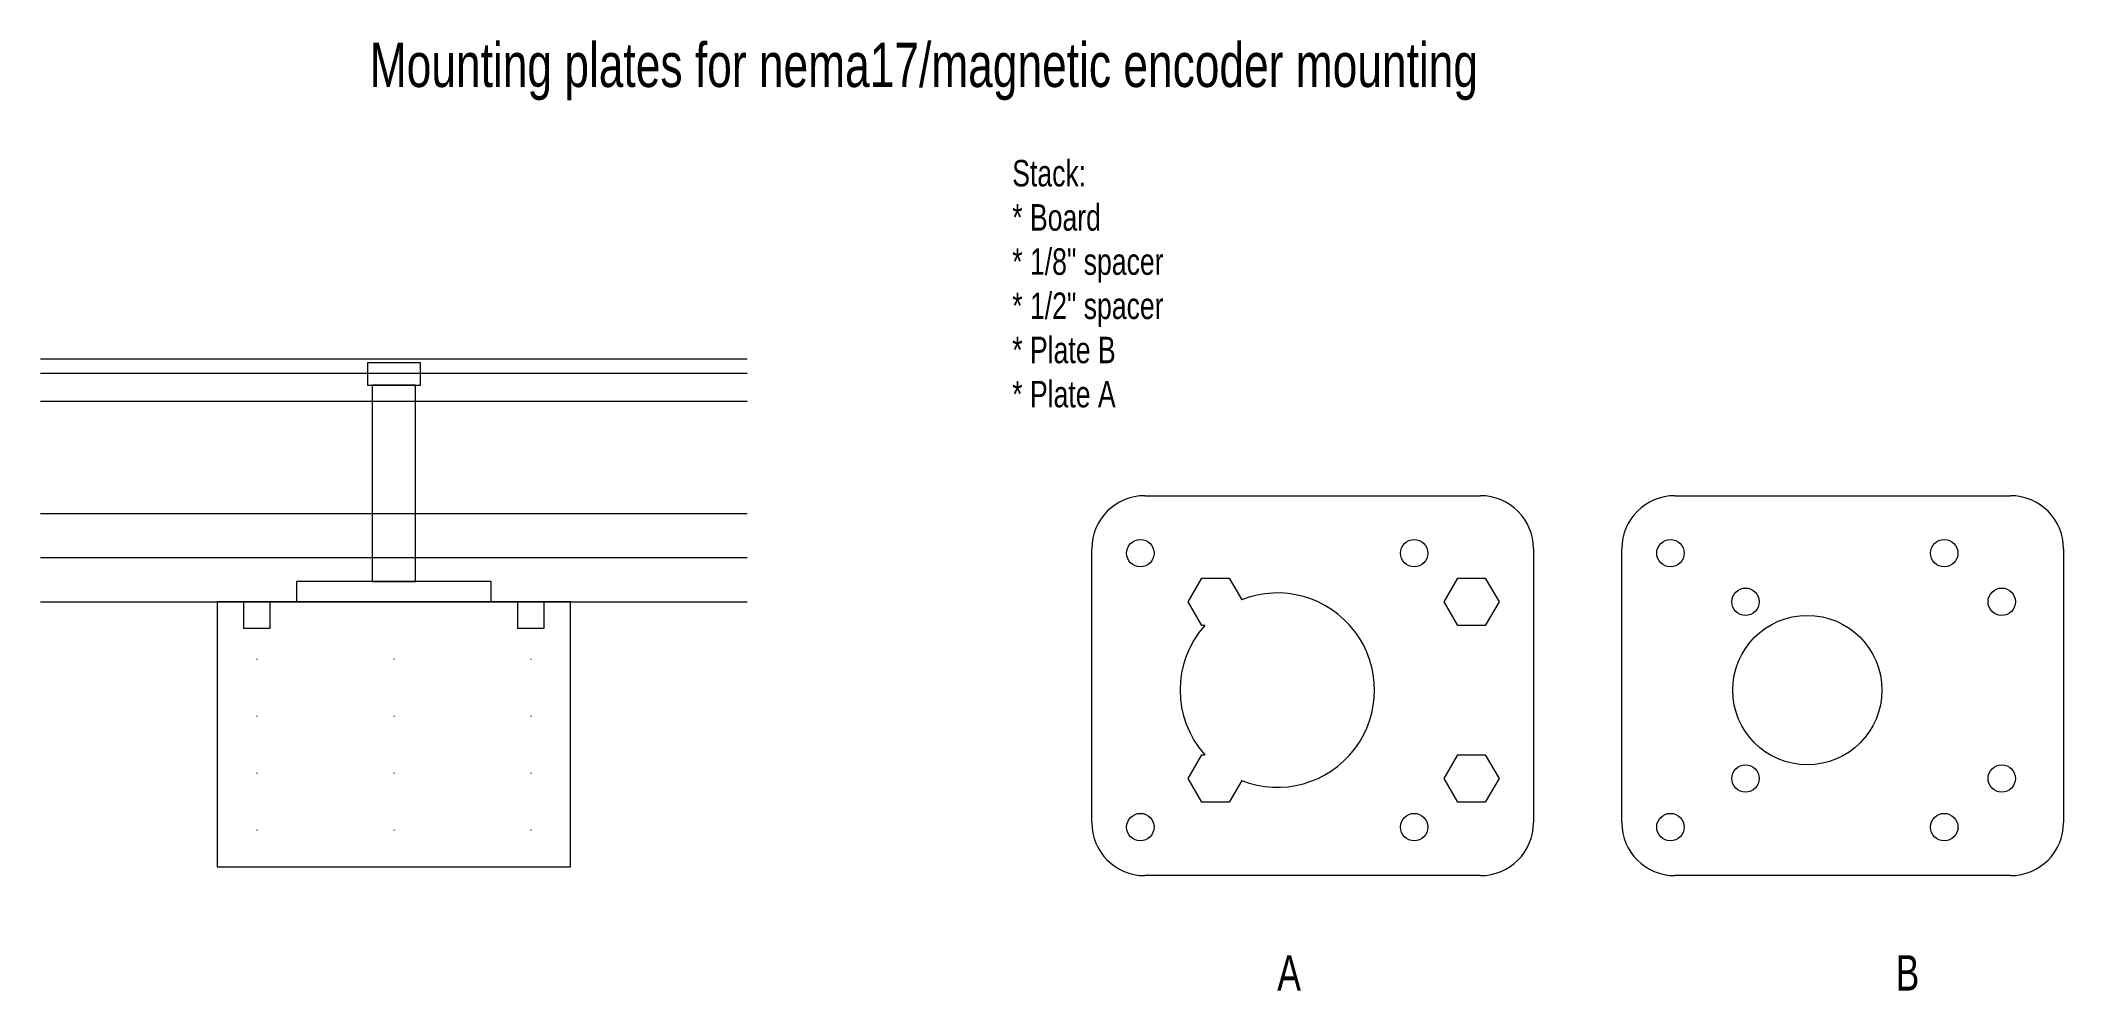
# Model space of a CAD drawing. Header units: millimetres. Extents: x 60 to 289, y -14 to 94.
import ezdxf

# ---------------------------------------------------------------- set-up
doc = ezdxf.new("R2010")
doc.units = ezdxf.units.MM
doc.linetypes.add('DOT', pattern=[6.35, 0, -6.35])
for name, color, linetype, lineweight, true_color in [('documentation', 1, 'CONTINUOUS', 0, 0xff0000), ('plate A', 7, 'CONTINUOUS', 0, 0x000000), ('plate B', 7, 'CONTINUOUS', 0, 0x000000), ('profile', 1, 'CONTINUOUS', 0, 0xff0000), ('profile-layers', 6, 'CONTINUOUS', 0, 0xff00ff)]:
    doc.layers.add(name, color=color, linetype=linetype, lineweight=lineweight, true_color=true_color)
doc.styles.get("Standard").update_dxf_attribs({"font": 'txt', "width": 0.75})

msp = doc.modelspace()

# ---------------------------------------------------------------- linework, layer by layer
at = {"layer": 'plate A'}
for p, q in [((185, 42), (223, 42)), ((179, 5), (179, 36)), ((229, 36), (229, 5)), ((189.9, 30), (191.45, 32.68)), ((191.45, 32.68), (194.55, 32.68)), ((194.55, 32.68), (195.97, 30.23)), ((218.9, 30), (220.45, 32.68)), ((220.45, 32.68), (223.55, 32.68)), ((223.55, 32.68), (225.1, 30)), ((191.45, 27.32), (189.9, 30)), ((220.45, 27.32), (218.9, 30)), ((225.1, 30), (223.55, 27.32)), ((191.79, 27.32), (191.45, 27.32)), ((223.55, 27.32), (220.45, 27.32)), ((189.9, 10), (191.45, 12.68)), ((191.45, 12.68), (191.79, 12.68)), ((218.9, 10), (220.45, 12.68)), ((220.45, 12.68), (223.55, 12.68)), ((223.55, 12.68), (225.1, 10)), ((191.45, 7.32), (189.9, 10)), ((195.97, 9.77), (194.55, 7.32)), ((220.45, 7.32), (218.9, 10)), ((225.1, 10), (223.55, 7.32)), ((194.55, 7.32), (191.45, 7.32)), ((223.55, 7.32), (220.45, 7.32)), ((223, -1), (185, -1))]:
    msp.add_line(p, q, dxfattribs=at)
for centre in [(184.5, 35.5), (215.5, 35.5), (184.5, 4.5), (215.5, 4.5)]:
    msp.add_circle(centre, 1.55, dxfattribs=at)
for centre, radius, start, end in [((185, 36), 6, 90, 180), ((223, 36), 6, 0, 90), ((200, 20), 11, 248.4821, 111.5179), ((200, 20), 11, 138.3154, 221.6846), ((185, 5), 6, 180, 270), ((223, 5), 6, 270, 0)]:
    msp.add_arc(centre, radius, start, end, dxfattribs=at)
at = {"layer": 'plate B'}
for p, q in [((245, 42), (283, 42)), ((239, 5), (239, 36)), ((289, 36), (289, 5)), ((283, -1), (245, -1))]:
    msp.add_line(p, q, dxfattribs=at)
for centre, radius in [((244.5, 35.5), 1.55), ((275.5, 35.5), 1.55), ((253, 30), 1.55), ((282, 30), 1.55), ((260, 20), 8.45), ((253, 10), 1.55), ((282, 10), 1.55), ((244.5, 4.5), 1.55), ((275.5, 4.5), 1.55)]:
    msp.add_circle(centre, radius, dxfattribs=at)
for centre, start, end in [((245, 36), 90, 180), ((283, 36), 0, 90), ((245, 5), 180, 270), ((283, 5), 270, 0)]:
    msp.add_arc(centre, 6, start, end, dxfattribs=at)
at = {"layer": 'profile'}
for p, q in [((103, 57.05), (97, 57.05)), ((97, 57.05), (97, 54.5)), ((103, 54.5), (103, 57.05)), ((97, 54.5), (103, 54.5)), ((102.45, 54.5), (97.55, 54.5)), ((97.55, 54.5), (97.55, 32.3)), ((102.45, 32.3), (102.45, 54.5)), ((111, 32.3), (89, 32.3)), ((89, 32.3), (89, 30)), ((97.55, 32.3), (102.45, 32.3)), ((111, 30), (111, 32.3)), ((120, 30), (80, 30)), ((80, 30), (80, 0)), ((86, 30), (83, 30)), ((83, 30), (83, 27)), ((86, 27), (86, 30)), ((89, 30), (111, 30)), ((117, 30), (114, 30)), ((114, 30), (114, 27)), ((117, 27), (117, 30)), ((120, 0), (120, 30)), ((83, 27), (86, 27)), ((114, 27), (117, 27)), ((80, 0), (120, 0))]:
    msp.add_line(p, q, dxfattribs=at)
at = {"layer": 'profile', "linetype": 'DOT'}
for p, q in [((84.5, 30), (84.5, 0)), ((100, 30), (100, 0)), ((115.5, 30), (115.5, 0))]:
    msp.add_line(p, q, dxfattribs=at)
at = {"layer": 'profile-layers'}
for p, q in [((60, 57.48), (140, 57.48)), ((60, 55.88), (140, 55.88)), ((60, 52.7), (140, 52.7)), ((60, 40), (140, 40)), ((60, 35), (140, 35)), ((60, 30), (140, 30))]:
    msp.add_line(p, q, dxfattribs=at)

# ---------------------------------------------------------------- texts
at = {"layer": 'documentation', "width": 100}
for s, insert, char_height, attachment_point in [('Mounting\\~plates\\~for\\~nema17/magnetic\\~encoder\\~mounting\\P', (160, 90), 5, 5), ('Stack:\\P*\\~Board\\P*\\~1/8"\\~spacer\\P*\\~1/2"\\~spacer\\P*\\~Plate\\~B\\P*\\~Plate\\~A', (170, 80), 3, 1), ('A', (200, -10), 4, 1), ('B', (270, -10), 4, 1)]:
    msp.add_mtext(s, dxfattribs=dict(at, insert=insert, char_height=char_height, attachment_point=attachment_point))

doc.saveas('drawing.dxf')
